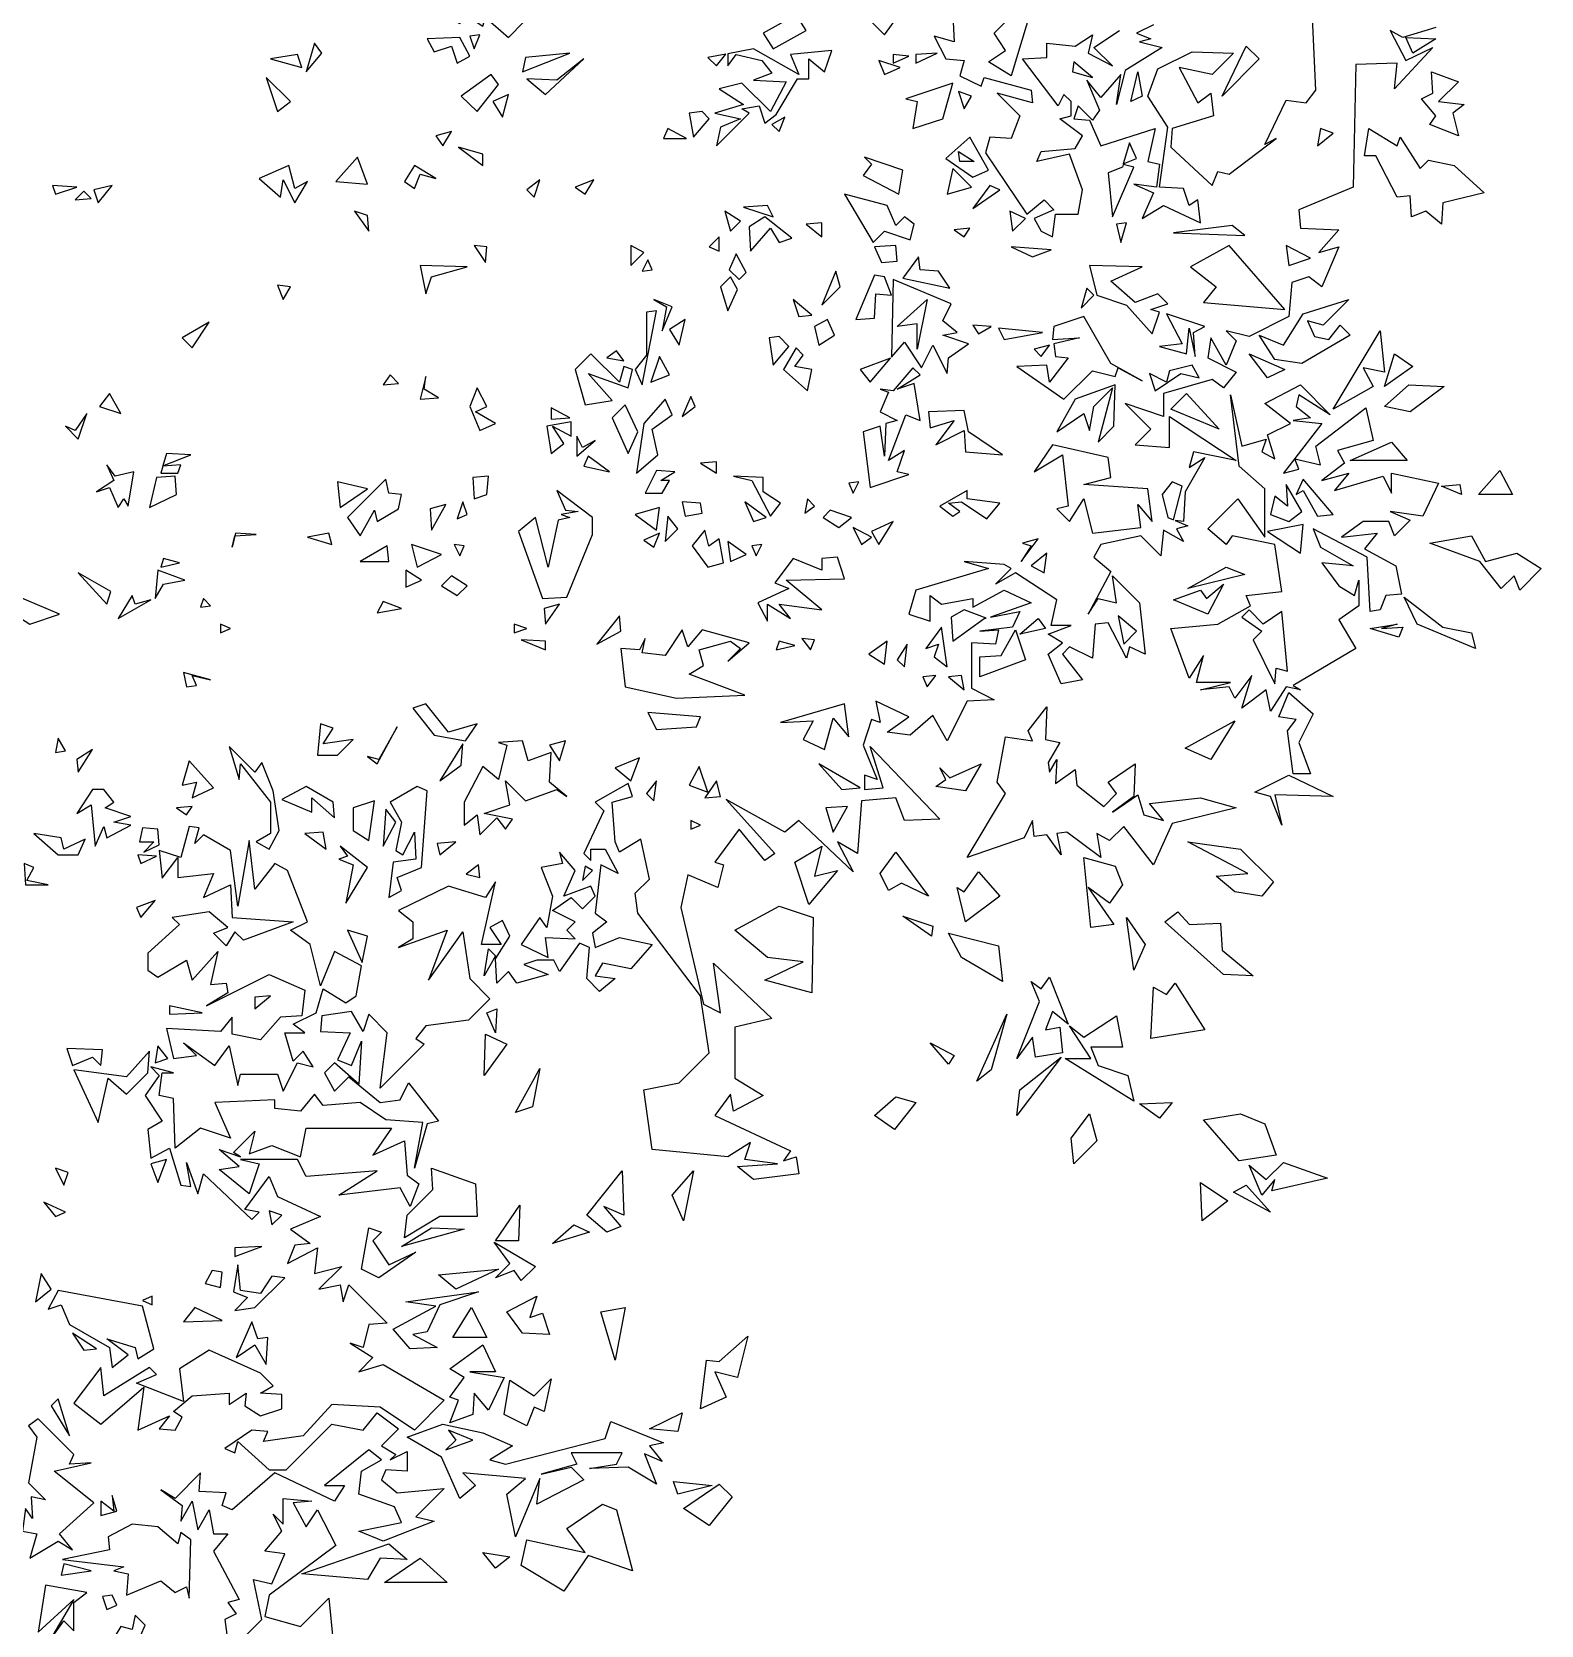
# Model space of a CAD drawing. Header units: millimetres. Extents: x -1920 to 1916, y -1858 to 1858.
# Drawn here: x 856 to 1850, y -766 to 285 of the extents above; entities that cross this region are included whole.
import ezdxf

# ---------------------------------------------------------------- set-up
doc = ezdxf.new("R2010")
doc.units = ezdxf.units.MM
doc.layers.add('ALMOND-DRAW-PROFILE', color=7, linetype='Continuous', lineweight=25)

msp = doc.modelspace()

# ---------------------------------------------------------------- linework, layer by layer
at = {"layer": 'ALMOND-DRAW-PROFILE'}
for points in [[(1501, 255.5), (1485.9, 264.9), (1497.2, 272.4), (1489.7, 283.7), (1504.7, 298.7), (1501, 309.9), (1485, 294), (1467.2, 319.3), (1488.8, 339), (1485, 322.1), (1498.1, 337.2), (1510.3, 326.8), (1502.8, 319.3), (1517.9, 311.8)], [(1169.6, 280.8), (1179.9, 291.2), (1160.2, 312.8), (1145.2, 312.8), (1148, 306.2), (1129.2, 294.9), (1137.7, 290.2), (1147.1, 301.5), (1147.1, 292.1), (1152.7, 288.3), (1154.6, 294)], [(1344.2, 273.3), (1365.8, 285.5), (1359.2, 295.9), (1337.6, 283.7)], [(1036.3, 258.3), (1046.6, 270.5), (1041.9, 277.1)], [(1135.8, 263.9), (1144.3, 268.6), (1137.7, 280.8), (1116.1, 279.9), (1120.8, 271.4), (1132.1, 275.2)], [(1147.1, 273.3), (1150.8, 282.7), (1144.3, 281.8)], [(1306.7, 209.5), (1328.2, 231.1), (1323.5, 233.9), (1334.8, 235.8), (1338.6, 224.5), (1346.1, 230.1), (1360.2, 253.6), (1367.7, 253.6), (1367.7, 266.8), (1378, 258.3), (1382.7, 272.4), (1355.5, 269.6), (1361.1, 256.4), (1331.1, 273.3), (1314.2, 270.2), (1314.2, 262.1), (1319.8, 269.6), (1336.7, 265.8), (1343.3, 257.4), (1331.1, 252.7), (1352.6, 251.7), (1342.3, 232), (1323.5, 250.8), (1308.5, 247), (1324.5, 236.7), (1305.7, 231.1), (1322.6, 227.3), (1309.5, 221.7)], [(1639.9, 242.3), (1655.8, 275.2), (1664.3, 266.8)], [(1765.7, 270.5), (1761, 280.8), (1780.7, 279.9)], [(1012.8, 266.8), (1033.5, 261.1), (1030.7, 269.6)], [(1179, 258.3), (1210, 270.5), (1180.9, 267.7)], [(1194, 243.3), (1219.4, 266.8), (1201.5, 252.7), (1181.8, 253.6)], [(1312.9, 269.9), (1301, 267.7), (1306.7, 262.1)], [(1417.4, 256.4), (1427.7, 261.1), (1413.7, 265.8)], [(1423.1, 263.9), (1433.4, 268.6), (1423.1, 269.6)], [(1438.1, 263.9), (1452.1, 270.5), (1438.1, 269.6)], [(1554.5, 254.6), (1542.3, 264.9), (1541.3, 258.3)], [(1017.5, 232), (1026, 238.6), (1010, 254.6)], [(1149, 232), (1163, 249.9), (1158.3, 256.4), (1138.6, 242.3)], [(1579.8, 238.6), (1584.5, 258.3), (1587.3, 242.3)], [(1795.7, 216.1), (1776.9, 223.6), (1780.7, 229.2), (1771.3, 240.5), (1778.8, 244.2), (1777.9, 258.3), (1795.7, 251.7), (1782.6, 238.6), (1799.5, 236.7), (1792, 231.1)], [(1165.8, 228.3), (1169.6, 243.3), (1159.3, 238.6)], [(1436.2, 220.8), (1455.9, 227.3), (1462.5, 250.8), (1431.5, 240.5), (1439, 238.6)], [(1470, 233.9), (1474.7, 242.3), (1466.2, 245.2)], [(1291.6, 215.1), (1302, 227.3), (1297.3, 232), (1288.8, 231.1)], [(1271.9, 214.2), (1286.9, 214.2), (1274.7, 220.8)], [(1348, 218.9), (1351.7, 228.3), (1343.3, 223.6)], [(1702.8, 209.5), (1713.1, 217.9), (1704.7, 220.8)], [(1784.4, 157.9), (1774.1, 166.3), (1764.7, 162.6), (1763.8, 176.6), (1755.3, 175.7), (1741.3, 202.9), (1733.8, 202.9), (1736.6, 220.8), (1755.3, 209.5), (1757.2, 215.1), (1770.4, 194.5), (1776, 200.1), (1792.9, 196.4), (1812.6, 178.5), (1785.4, 171.9)], [(1126.4, 209.5), (1132.1, 218.9), (1121.7, 216.1)], [(1475.6, 188.8), (1485.9, 193.5), (1473.7, 215.1), (1457.8, 201)], [(1574.8, 197.5), (1583.6, 201), (1578.9, 211.4)], [(1056, 186), (1076.7, 184.1), (1070.1, 202)], [(1152.7, 196.4), (1152.7, 203.9), (1136.8, 208.6)], [(1426.8, 177.6), (1429.6, 193.5), (1404.3, 202), (1409, 197.3), (1403.3, 189.8)], [(1467.2, 199.2), (1466.2, 205.7), (1476.6, 199.2)], [(1028.8, 171.9), (1037.2, 186), (1028.8, 181.3), (1025, 196.4), (1005.3, 187.9), (1019.4, 175.7), (1021.3, 187)], [(1107.7, 181.3), (1111.4, 190.7), (1121.7, 187.9), (1107.7, 196.4), (1101.1, 186)], [(1458.7, 177.6), (1474.7, 182.3), (1462.5, 194.5)], [(1567.6, 162.6), (1581.7, 195.4), (1574.7, 197.2), (1574.2, 195.4), (1564.8, 191.7)], [(871.1, 177.6), (885.2, 182.3), (869.2, 183.2)], [(884.2, 173.8), (894.6, 174.8), (889.9, 179.5)], [(899.3, 171.9), (908.6, 183.2), (896.4, 180.4)], [(1186.5, 175.7), (1190.3, 187), (1181.8, 180.4)], [(1220.3, 177.6), (1225.9, 187), (1213.7, 182.3)], [(1475.6, 168.2), (1493.5, 180.4), (1486.9, 183.2)], [(1344.2, 162.6), (1340.4, 170.1), (1324.5, 169.1)], [(1409.9, 145.7), (1417.4, 153.2), (1434.3, 147.5), (1437.1, 157.9), (1430.6, 162.6), (1424.9, 156.9), (1419.3, 170.1), (1391.1, 177.6)], [(1077.6, 153.2), (1076.7, 163.5), (1068.2, 166.3)], [(1316, 153.2), (1322.6, 159.7), (1312.3, 166.3)], [(1329.2, 140), (1342.3, 155.1), (1348, 145.7), (1356.4, 148.5), (1338.6, 162.6), (1328.2, 156)], [(1376.1, 149.4), (1376.1, 158.8), (1365.8, 157.9)], [(1501.9, 153.2), (1510.3, 161.6), (1500, 166.3)], [(1573.2, 145.7), (1577, 158.8), (1570.4, 157.9)], [(1308.5, 140), (1308.5, 149.4), (1302, 142.8)], [(1470, 149.4), (1473.7, 155.1), (1463.4, 154.1)], [(1608, 152.2), (1654.9, 150.4), (1646.5, 156.9)], [(1154.6, 132.5), (1155.5, 142.8), (1147.1, 143.8)], [(1250.3, 130.6), (1258.8, 139.1), (1250.3, 143.8)], [(1321.7, 121.3), (1326.4, 126), (1319.8, 138.2), (1315.1, 127.8)], [(1415.5, 132.5), (1425.9, 133.5), (1424.9, 143.8), (1410.8, 142.8)], [(1515, 136.3), (1527.2, 141), (1501, 142.8)], [(1627.7, 106.2), (1681.2, 101.5), (1644.6, 143.8), (1619.2, 129.7), (1636.1, 116.6)], [(1684, 130.6), (1698.1, 135.3), (1682.1, 143.8)], [(1115.2, 111.9), (1118.9, 123.1), (1142.4, 129.7), (1111.4, 130.6)], [(1257.8, 126.9), (1264.4, 127.8), (1261.6, 134.4)], [(1376.1, 104.4), (1388.3, 116.6), (1385.5, 126.9)], [(1460.6, 115.6), (1453.1, 126.9), (1440.9, 127.8), (1439.9, 136.3), (1429.6, 122.2)], [(1593.9, 85.6), (1598.6, 99.7), (1593, 101.5), (1604.2, 105.3), (1597.6, 111.9), (1582.6, 106.2), (1566.7, 120.3), (1587.3, 129.7), (1552.6, 130.6), (1557.3, 110.9), (1577, 104.4)], [(1021.3, 108.1), (1026, 116.6), (1017.5, 117.5)], [(1314.2, 100.6), (1320.7, 114.7), (1316, 123.1), (1309.5, 116.6)], [(1398.6, 95), (1410.8, 95.9), (1411.8, 111.9), (1422.1, 110.9), (1417.4, 123.1), (1410.8, 124.1)], [(1422.1, 70.1), (1430.6, 80), (1441.8, 63.1), (1449.3, 78.1), (1458.7, 59.3), (1459.7, 69.6), (1472.8, 79), (1455.9, 84.6), (1465.3, 86.5), (1455.9, 94), (1461.5, 105.3), (1423.1, 121.3)], [(1547, 102.5), (1555.4, 110.9), (1550.7, 115.6)], [(1271, 87.5), (1277.6, 103.4), (1265.4, 108.1), (1273.8, 103.4)], [(1361.1, 96.9), (1369.5, 97.8), (1357.3, 108.1)], [(1439, 75.3), (1439, 92.2), (1425.9, 90.3), (1445.6, 108.1)], [(1692.5, 65.9), (1674.6, 68.7), (1664.3, 84.6), (1680.3, 78.1), (1693.4, 98.7), (1723.4, 108.1), (1706.5, 91.2), (1696.2, 94), (1700.9, 83.7), (1710.3, 81.8), (1717.8, 91.2), (1724.4, 84.6)], [(1257.8, 51.8), (1267.2, 100.6), (1260.7, 99.7), (1260.7, 71.5), (1253.1, 62.1)], [(1282.2, 78.1), (1286, 95), (1275.7, 88.4)], [(1374.2, 78.1), (1384.6, 84.6), (1379.9, 95), (1371.4, 90.3)], [(1535.7, 42.4), (1554.5, 61.2), (1569.5, 57.4), (1571.4, 63.1), (1587.3, 54.6), (1566.7, 65.9), (1548.8, 96.9), (1529.1, 90.3), (1528.2, 81.8), (1546, 82.8), (1529.1, 79), (1530.1, 70.6), (1538.5, 69.6), (1526.3, 53.7), (1524.4, 64.9), (1504.7, 64)], [(1622.1, 70.6), (1621.1, 86.5), (1628.6, 90.3), (1603.3, 98.7), (1613.6, 79), (1598.6, 77.1), (1616.4, 72.4), (1618.3, 89.3)], [(961.2, 76.2), (972.5, 93.1), (954.6, 82.8)], [(1479.4, 85.6), (1487.8, 90.3), (1475.6, 91.2)], [(1496.3, 81.8), (1521.6, 86.5), (1492.5, 89.3)], [(1713.1, 35.8), (1744.1, 87.5), (1746.9, 60.2), (1732.8, 63.1), (1739.4, 50.9)], [(1234.4, 69.6), (1245.6, 67.8), (1240.9, 74.3)], [(1344.2, 64.9), (1354.5, 77.1), (1348, 83.7), (1341.4, 82.8)], [(1366.7, 48), (1369.5, 62.1), (1358.3, 64), (1363.9, 71.5), (1359.2, 76.2), (1350.8, 62.1)], [(1520.7, 70.6), (1526.3, 78.1), (1516, 75.3)], [(1220.3, 38.7), (1238.1, 41.5), (1222.2, 59.3), (1248.5, 49.9), (1251.3, 62.1), (1245.6, 64), (1242.8, 53.7), (1224, 72.4), (1213.7, 62.1)], [(1263.5, 53.7), (1275.7, 58.4), (1269.1, 70.6)], [(1408, 53.7), (1421.5, 69.4), (1401.5, 62.1)], [(1408, -15.8), (1433.4, -7.3), (1425.9, -5.5), (1430.6, 8.6), (1420.2, 2), (1431.5, 32.1), (1440.9, 28.3), (1437.1, 52.7), (1425.9, 49), (1440.9, 58.4), (1436.2, 63.1), (1423.1, 48), (1414.6, 49), (1420.2, 47.1), (1414.6, 34), (1425.9, 28.3), (1418.4, 26.5), (1417.4, 4.9), (1414.6, 24.6), (1403.3, 20.8)], [(1595.8, 48), (1612.7, 59.3), (1624.9, 56.5), (1620.2, 64.9), (1605.2, 61.2), (1603.3, 53.7), (1592, 59.3)], [(1669.9, 56.5), (1657.7, 72.4), (1681.2, 62.1)], [(1746.9, 50.9), (1753.5, 72.4), (1765.7, 64)], [(1087, 51.8), (1097.3, 52.7), (1091.7, 58.4)], [(1111.4, 42.4), (1123.6, 43.3), (1114.2, 49), (1115.2, 57.4)], [(914.3, 33), (906.8, 46.2), (900.2, 37.7)], [(1150.8, 21.8), (1161.2, 26.5), (1148, 34), (1155.5, 37.7), (1149, 49.9), (1144.3, 37.7)], [(1254.1, -6.4), (1268.2, 5.8), (1264.4, 22.7), (1277.6, 32.1), (1272.9, 42.4), (1258.8, 26.5)], [(1284.1, 31.1), (1292.6, 37.7), (1289.8, 44.3)], [(1558.2, 14.2), (1568.5, 24.6), (1569.5, 51.8), (1543.2, 42.4), (1531, 20.8), (1548.8, 33), (1552.6, 21.8), (1555.4, 37.7), (1567.6, 49.9)], [(1671.8, -163.2), (1669, -149.1), (1653, -161.3), (1659.6, -139.7), (1648.3, -154.7), (1644.6, -147.2), (1625.8, -149.1), (1645.5, -144.4), (1623, -144.4), (1627.7, -126.6), (1618.3, -141.6), (1606.1, -108.7), (1637.1, -105.9), (1658.7, -93.7), (1655.8, -87.1), (1679.3, -84.3), (1674.6, -53.3), (1646.5, -47.7), (1642.7, -53.3), (1630.5, -43), (1650.2, -23.3), (1668, -48.6), (1668, -16.7), (1651.2, -1.7), (1645.5, 45.2), (1653, 11.4), (1669, 16.1), (1666.2, 7.7), (1674.6, 3), (1669.9, 18.9), (1684.9, 26.5), (1668, 39.6), (1691.5, 51.8), (1711.2, 32.1), (1690.6, 45.2), (1688.7, 37.7), (1698.1, 30.2), (1686.8, 28.3), (1705.6, 26.5), (1680.3, -6.4), (1690.6, -3.6), (1687.8, 3), (1704.7, -0.8), (1701.8, 11.4), (1734.7, 36.8), (1739.4, 15.2), (1715.9, 8.6), (1720.6, 0.2), (1705.6, -11.1), (1723.4, -6.4), (1714, -17.7), (1746, -8.3), (1751.6, -19.5), (1751.6, -6.4), (1782.6, -13), (1772.2, -34.6), (1750.7, -31.7), (1763.8, -37.4), (1753.5, -47.7), (1749.7, -38.3), (1732.8, -38.3), (1718.7, -48.6), (1742.2, -45.8), (1733.8, -56.2), (1754.4, -67.4), (1758.2, -86.2), (1747.8, -87.1), (1744.1, -96.5), (1737.5, -97.5), (1735.6, -61.8), (1700, -43), (1704.7, -55.2), (1726.2, -67.4), (1705.6, -65.5), (1716.9, -80.6), (1727.2, -87.1), (1730, -76.8), (1730, -93.7), (1716.9, -103.1), (1728.1, -121.9), (1686.8, -146.3), (1691.5, -149.1), (1682.1, -147.2)], [(1638, 22.7), (1606.1, 35.8), (1616.4, 46.2)], [(1763.8, 34), (1746.9, 37.7), (1762.9, 51.8), (1786.3, 50.9)], [(886.1, 16.1), (891.8, 33), (884.2, 21.8), (877.7, 24.6)], [(1197.8, 29.3), (1210, 30.2), (1197.8, 36.8)], [(1248.5, 6.7), (1255, 20.8), (1246.6, 38.7), (1238.1, 30.2)], [(1470.9, 7.7), (1495.3, 5.8), (1472.8, 20.8), (1470, 34.9), (1446.5, 34), (1447.5, 23.6), (1463.4, 28.3), (1451.2, 12.4), (1470, 21.8)], [(1197.8, 6.7), (1206.2, 13.3), (1198.7, 24.6), (1210.9, 18), (1210.9, 27.4), (1194.9, 24.6)], [(1214.7, 4.9), (1226.9, 15.2), (1218.4, 10.5), (1214.7, 18)], [(1554.5, -45.8), (1586.4, -42.1), (1584.5, -27.1), (1593.9, -38.3), (1591.1, -16.7), (1548.8, -13.9), (1566.7, -9.2), (1564.8, 3.9), (1528.2, 12.4), (1516, -5.5), (1534.8, 5.8), (1538.5, -28), (1531, -29.9), (1539.4, -38.3), (1548.8, -23.3)], [(1724.4, 2), (1751.6, 14.2), (1761.9, 2)], [(942, -1.5), (960.3, 5.8), (944.3, 6.7)], [(1219.4, -1.7), (1236.3, -5.5), (1222.2, 4.9)], [(1306.7, -6.4), (1306.7, 1.1), (1296.3, 0.2)], [(912.4, -28.9), (916.2, -23.3), (919, -28), (922.7, -5.5), (910.5, -8.3), (904.9, -0.8), (909.6, -11.1), (898.3, -18.6), (906.8, -15.8)], [(933.1, -28.9), (950.9, -20.5), (950, -8.3), (937.7, -9.2)], [(940.6, -6.4), (951.8, -6.4), (953.7, -0.8), (941.9, -1.7)], [(1072, -47.7), (1081.4, -30.8), (1083.2, -38.3), (1097.3, -29.9), (1099.2, -20.5), (1090.8, -19.5), (1088.9, -10.2), (1063.5, -35.5)], [(1147.1, -23.3), (1155.5, -20.5), (1156.5, -8.3), (1146.1, -9.2)], [(1259.7, -19.5), (1271, -19.5), (1275.7, -11.1), (1270, -11.1), (1279.4, -5.5), (1267.2, -4.5)], [(1342.3, -34.6), (1348.9, -26.1), (1337.6, -18.6), (1337.6, -9.2), (1317.9, -8.3), (1330.1, -11.1)], [(1702.8, -34.6), (1713.1, -33.6), (1693.4, -10.2), (1688.7, -20.5), (1693.4, -17.7)], [(1808.9, -20.5), (1822.9, -4.5), (1831.4, -20.5)], [(1058.8, -28.9), (1076.7, -16.7), (1057, -12)], [(1192.1, -89), (1208.1, -88.1), (1225, -46.8), (1225, -35.5), (1201.5, -17.7), (1207.2, -30.8), (1215.6, -31.7), (1204.3, -33.6), (1210, -35.5), (1202.5, -37.4), (1195.9, -68.4), (1187.4, -35.5), (1176.2, -44.9)], [(1396.8, -19.5), (1400.5, -12), (1394, -13)], [(1485, -36.4), (1493.5, -26.1), (1471.9, -23.3), (1471.9, -17.7), (1454, -28), (1462.5, -34.6), (1467.2, -31.7), (1459.7, -26.1), (1468.1, -25.2)], [(1608, -37.1), (1613.6, -14.9), (1607, -12), (1600.5, -20.5), (1604.2, -35.5)], [(1684, -38.3), (1692.5, -31.7), (1682.1, -13.9), (1683.1, -28), (1674.6, -21.4), (1671.8, -33.6)], [(1797.6, -20.5), (1784.4, -14.9), (1796.6, -13.9)], [(1118.9, -44), (1128.3, -27.1), (1118, -29.9)], [(1135.8, -36.4), (1142.4, -33.6), (1139.6, -25.2)], [(1267.2, -44), (1269.1, -28.9), (1253.1, -33.6)], [(1286, -34.6), (1297.3, -32.7), (1296.3, -26.1), (1284.1, -25.2)], [(1331.1, -38.3), (1339.5, -35.5), (1325.4, -25.2)], [(1364.9, -32.7), (1371.4, -28), (1366.7, -23.3)], [(1387.4, -42.1), (1395.8, -35.5), (1381.7, -30.8), (1377.1, -35.5)], [(1272.9, -51.5), (1281.3, -43), (1274.7, -34.6)], [(1413.7, -53.3), (1423.1, -38.3), (1409, -44.9)], [(1691.5, -59), (1693.4, -40.2), (1669.9, -44.9)], [(987.5, -55.2), (989.4, -47.7), (1003.5, -46.8), (989.8, -45.9)], [(1053.2, -53.3), (1051.3, -45.8), (1037.2, -48.6)], [(1265.4, -55.2), (1269.1, -45.8), (1258.8, -50.5)], [(1301, -68.4), (1311.3, -65.5), (1308.5, -49.6), (1301.6, -54.4), (1299.1, -44), (1290.7, -54.3)], [(1316, -64.6), (1326.4, -59.9), (1314.2, -51.5)], [(1402.4, -53.3), (1409, -48.6), (1396.8, -42.1)], [(1507.5, -64.6), (1518.8, -49.6), (1508.5, -52.4), (1514.1, -54.3)], [(1823.9, -82.4), (1809.8, -64.6), (1776.9, -52.4), (1804.2, -47.7), (1813.5, -64.6), (1834.2, -59), (1850.2, -69.3), (1836.1, -83.4), (1832.3, -74)], [(940.6, -68.4), (952.8, -65.5), (942.4, -62.7)], [(1072, -64.6), (1090.8, -64.6), (1089.8, -54.3)], [(1109.5, -68.4), (1125.5, -59.9), (1105.8, -53.3)], [(1137.7, -60.8), (1140.5, -54.3), (1133.9, -53.3)], [(1332.9, -60.8), (1336.7, -53.3), (1330.1, -54.3)], [(1340.4, -104), (1340.4, -92.8), (1355.5, -102.1), (1348, -92.8), (1376.1, -96.5), (1352.6, -76.8), (1391.1, -75.9), (1386.4, -61.8), (1376.1, -62.7), (1376.1, -70.2), (1357.3, -62.7), (1345.1, -78.7), (1354.5, -82.4), (1333.9, -91.8)], [(1522.6, -72.1), (1524.4, -59), (1514.1, -67.4)], [(904.9, -92.8), (907.7, -84.3), (886.1, -72.1)], [(936.8, -89), (942.4, -79.6), (956.5, -76.8), (938.7, -70.2)], [(1102, -81.5), (1112.3, -76.8), (1102, -70.2)], [(1617.4, -82.4), (1642.7, -68.4), (1654.9, -73.1)], [(1135.8, -87.1), (1142.4, -80.6), (1132.1, -74), (1125.5, -80.6)], [(1630.5, -99.3), (1608, -89.9), (1625.8, -83.4), (1629.6, -89), (1640.8, -79.6)], [(854.2, -105.9), (873.9, -99.3), (844.8, -87.1), (838.2, -95.6)], [(912.4, -102.1), (934, -89.9), (923.7, -92.8), (921.8, -87.1)], [(966.8, -94.6), (973.4, -93.7), (968.7, -89)], [(1083.2, -98.4), (1099.2, -95.6), (1087, -90.9)], [(1194, -105.9), (1203.4, -92.8), (1193.1, -95.6)], [(1807, -121.9), (1768.5, -105.9), (1760, -88.1), (1785.4, -107.8), (1804.2, -111.5)], [(1227.8, -119), (1243.8, -110.6), (1242.8, -100.3)], [(1484.4, -101.9), (1470, -96.5), (1461.5, -101.2), (1462.5, -117.2), (1483.1, -102.1)], [(1506.6, -112.5), (1518.8, -102.1), (1523.5, -108.7)], [(1575.1, -119), (1583.6, -110.6), (1571.4, -100.3)], [(1674.6, -145.3), (1675.6, -135), (1683.1, -136.9), (1679.3, -97.5), (1667.1, -105.9), (1657.7, -96.5), (1653, -101.2), (1666.2, -110.6), (1660.5, -116.2)], [(980, -111.5), (986.6, -108.7), (980, -105.9)], [(1173.4, -111.5), (1181.8, -108.7), (1173.4, -105.9)], [(1280.4, -154.7), (1325.4, -152.8), (1288.8, -138.8), (1298.2, -133.1), (1295.4, -122.8), (1316, -117.2), (1322.6, -121.9), (1314.2, -130.3), (1328.2, -118.1), (1297.3, -109.7), (1287.9, -120.9), (1284.1, -109.7), (1272.9, -126.6), (1257.8, -124.7), (1259.7, -115.3), (1256, -122.8), (1243.8, -121.9), (1246.6, -147.2)], [(1368.6, -122.8), (1371.4, -116.2), (1363, -115.3)], [(1458.7, -134.1), (1455, -107.8), (1444.6, -121.9), (1453.1, -119), (1450.3, -127.5)], [(1480.3, -140.6), (1480.3, -127.5), (1494.4, -126.6), (1503.8, -109.7), (1510.3, -129.4)], [(1756.3, -114.4), (1737.5, -108.7), (1755.3, -105.9), (1745, -108.7), (1759.1, -107.8)], [(1194, -122.8), (1194, -117.2), (1178.1, -116.2)], [(1346.1, -122.8), (1358.3, -120), (1348, -117.2)], [(1417.4, -132.2), (1419.3, -117.2), (1407.1, -125.6)], [(1430.6, -134.1), (1432.4, -119), (1425.9, -129.4)], [(957.5, -147.2), (964, -146.3), (961.2, -139.7), (973.4, -142.5), (955.6, -137.8)], [(1445.6, -147.2), (1451.2, -139.7), (1442.8, -140.6)], [(1470, -149.1), (1468.1, -139.7), (1459.7, -140.6)], [(1686.8, -204.5), (1683.1, -176.3), (1688.7, -168.8), (1677.4, -166.9), (1684, -151), (1700, -165), (1690.6, -183.8), (1698.1, -204.5)], [(1141.4, -182.9), (1149, -171.6), (1130.2, -177.2), (1115.2, -158.5), (1106.7, -161.3), (1120.8, -179.1)], [(1267.2, -175.4), (1293.5, -173.5), (1296.3, -166.9), (1261.6, -164.1)], [(1378, -188.5), (1383.6, -167.9), (1394, -180.1), (1391.1, -158.5), (1348.9, -170.7), (1370.5, -169.7), (1363.9, -181.9)], [(1594.8, -264.5), (1575.1, -239.2), (1565.7, -248.6), (1557.3, -243.9), (1560.1, -259.8), (1537.6, -243), (1531, -243.9), (1533.8, -258), (1524.4, -244.8), (1516, -245.8), (1515, -235.4), (1509.4, -246.7), (1471.9, -259.8), (1497.2, -217.6), (1491.6, -210.1), (1497.2, -180.1), (1515, -182.9), (1512.2, -176.3), (1524.4, -160.3), (1523.5, -181.9), (1532.9, -183.8), (1525.4, -197), (1526.3, -203.5), (1531, -195.1), (1530.1, -211), (1543.2, -201.7), (1544.1, -212), (1562, -226.1), (1570.4, -217.6), (1564.8, -210.1), (1582.6, -197.9), (1581.7, -219.5), (1567.6, -229.8), (1584.5, -218.5), (1588.3, -231.7), (1601.4, -235.4), (1592, -224.2), (1625.8, -220.4), (1649.3, -227), (1607, -237.3)], [(1043.8, -192.3), (1057, -192.3), (1067.3, -181.9), (1047.6, -184.8), (1054.1, -174.4), (1045.7, -171.6)], [(1083.2, -197.9), (1096.4, -173.5), (1084.2, -195.1), (1076.7, -193.2)], [(1632.4, -195.1), (1615.5, -187.6), (1648.3, -169.7)], [(871.1, -190.4), (877.7, -189.4), (873, -181)], [(886.1, -203.5), (895.5, -188.5), (885.2, -195.1)], [(1011.9, -254.2), (1018.5, -242), (1014.7, -215.7), (1007.2, -197), (1002.5, -203.5), (985.6, -186.6), (992.2, -208.2), (993.1, -197.9), (1012.8, -223.2), (1012.8, -243.9), (1003.5, -249.5)], [(1124.5, -209.2), (1138.6, -198.8), (1139.6, -184.8)], [(1150.8, -244.8), (1162.1, -233.6), (1167.7, -241.1), (1172.4, -234.5), (1153.6, -230.7), (1170.5, -225.1), (1167.7, -209.2), (1180.9, -222.3), (1201.5, -214.8), (1208.1, -219.5), (1196.8, -210.1), (1197.8, -190.4), (1182.7, -196), (1179, -182.9), (1163, -183.8), (1168.7, -185.7), (1163, -208.2), (1152.7, -199.8), (1140.5, -223.2), (1140.5, -238.3), (1149, -231.7)], [(1203.4, -196), (1207.2, -182.9), (1196.8, -185.7)], [(961.2, -220.4), (975.3, -213.9), (959.3, -196), (954.6, -212), (964, -210.1)], [(1250.3, -209.2), (1256, -194.1), (1240, -200.7)], [(1389.3, -214.8), (1401.5, -213.9), (1374.2, -197.9)], [(1470.9, -215.7), (1451.2, -212.9), (1457.8, -208.2), (1454, -200.7), (1460.6, -207.3), (1481.2, -197.9)], [(1265.4, -222.3), (1267.2, -209.2), (1260.7, -217.6)], [(1301, -216.7), (1295.4, -199.8), (1288.8, -212)], [(1299.1, -220.4), (1309.5, -219.5), (1306.7, -209.2)], [(1679.3, -238.3), (1671.8, -219.5), (1661.5, -216.7), (1684, -205.4), (1713.1, -219.5), (1674.6, -218.5)], [(897.4, -252.3), (903, -239.2), (904.9, -246.7), (920.9, -238.3), (909.6, -236.4), (920.9, -232.6), (904, -227), (909.6, -223.2), (903, -214.8), (895.5, -214.8), (885.2, -230.7), (894.6, -225.1)], [(1055.1, -233.6), (1054.1, -223.2), (1036.3, -212.9), (1020.4, -221.4), (1040.1, -229.8), (1040.1, -220.4)], [(1090.8, -286.1), (1099.2, -281.4), (1096.4, -273), (1112.3, -266.4), (1116.1, -215.7), (1109.5, -212.9), (1091.7, -223.2), (1099.2, -236.4), (1095.4, -255.2), (1100.1, -258), (1107.7, -243), (1108.6, -260.8), (1093.6, -262.7)], [(957.5, -231.7), (961.2, -226.1), (950.9, -227)], [(1077.6, -248.6), (1081.4, -222.3), (1067.3, -227), (1067.3, -242)], [(1087, -252.3), (1095.4, -236.4), (1088.9, -227.9)], [(1383.6, -243), (1393, -226.1), (1378.9, -227)], [(929.3, -256.1), (939.6, -251.4), (938.7, -241.1), (928.4, -240.1), (926.5, -249.5), (935.9, -249.5)], [(941.4, -273.3), (951.8, -259.8), (951.8, -273), (975.3, -270.2), (968.7, -286.1), (986.6, -277.7), (987.5, -299.3), (1027.9, -302.1), (995, -314.3), (989.4, -308.7), (983.7, -318), (975.3, -309.6), (984.7, -305.8), (972.5, -295.5), (948.1, -299.3), (952.8, -304), (932.1, -322.7), (932.1, -334), (938.7, -338.7), (957.5, -327.4), (961.2, -340.6), (978.1, -321.8), (973.4, -343.4), (983.7, -342.5), (984.7, -349), (970.6, -357.5), (1011.9, -336.8), (1035.4, -347.1), (1033.5, -364), (1019.4, -365), (1006.3, -380), (987.5, -376.2), (987.5, -365), (980, -374.4), (944.3, -372.5), (949, -392.2), (964, -390.3), (955.6, -381.9), (976.2, -396.9), (985.6, -383.8), (991.3, -410), (993.1, -402.5), (1017.5, -402.5), (1021.3, -413.8), (1030.7, -395), (1041, -397.8), (1034.4, -387.5), (1027.9, -394.1), (1022.2, -375.3), (1035.4, -375.3), (1027.9, -369.7), (1042.9, -362.2), (1047.6, -346.2), (1062.6, -355.6), (1069.2, -350.9), (1072.9, -331.1), (1055.1, -321.8), (1045.7, -344.3), (1039.1, -317.1), (1026, -307.7), (1037.2, -302.1), (1024.1, -268.3), (1015.7, -263.6), (1002.5, -280.5), (998.8, -248.6), (991.3, -291.8), (986.6, -255.2), (968.7, -244.8), (963.1, -250.5), (965.9, -240.1), (959.3, -239.2), (953.7, -259.8), (939.6, -255.2)], [(1289.8, -241.1), (1296.3, -238.3), (1289.8, -235.4)], [(873, -258), (886.1, -258), (890.8, -247.6), (876.7, -254.2), (874.9, -246.7), (857, -243.9)], [(1049.5, -254.2), (1047.6, -243), (1035.4, -243.9)], [(1124.5, -258), (1134.9, -249.5), (1122.7, -250.5)], [(1666.2, -285.2), (1648.3, -282.4), (1636.1, -272.1), (1656.8, -270.2), (1617.4, -249.5), (1652.1, -254.2), (1673.7, -275.8)], [(927.4, -263.6), (937.7, -258.9), (925.5, -258)], [(1062.6, -289.9), (1076.7, -266.4), (1058.8, -252.3), (1063.5, -258.9), (1057.9, -260.8), (1067.3, -264.5)], [(1195.9, -325.6), (1194, -312.4), (1213.7, -313.4), (1208.1, -307.7), (1213.7, -302.1), (1198.7, -294.6), (1210.9, -286.1), (1218.4, -293.6), (1226.9, -285.2), (1224, -278.6), (1206.2, -285.2), (1213.7, -268.3), (1203.4, -256.1), (1205.3, -263.6), (1191.2, -266.4), (1198.7, -285.2), (1194.9, -305.8), (1190.3, -299.3), (1178.1, -317.1)], [(1367.7, -290.8), (1358.3, -262.7), (1376.1, -252.3), (1371.4, -272.1), (1386.4, -268.3)], [(1446.5, -285.2), (1428.7, -276.7), (1420.2, -281.4), (1414.6, -270.2), (1424.9, -256.1)], [(1553.5, -305.8), (1548.8, -259.8), (1569.5, -265.5), (1574.2, -277.7), (1565.7, -289.9), (1551.7, -279.6), (1568.5, -304)], [(851.4, -277.7), (866.4, -277.7), (852.3, -274.9), (857, -266.4), (850.5, -263.6)], [(1141.8, -270.8), (1150.8, -273), (1149.9, -264.5)], [(1218.4, -274.9), (1225, -268.3), (1220.3, -265.5)], [(1470.9, -302.1), (1465.3, -279.6), (1470, -282.4), (1479.4, -269.2), (1493.5, -285.2)], [(927.4, -299.3), (936.8, -288), (924.6, -292.7)], [(1369.5, -349), (1338.6, -340.6), (1363.9, -328.4), (1340.4, -325.6), (1318.9, -307.7), (1348, -291.8), (1370.5, -299.3)], [(1448.4, -311.5), (1429.6, -298.3), (1449.3, -304.9)], [(1581.7, -334), (1577, -299.3), (1589.2, -317.1)], [(1618.4, -303.9), (1638.9, -303), (1639.9, -320.9), (1660.5, -337.8), (1640.8, -336.8), (1602.3, -302.1), (1610.8, -295.5)], [(1073.3, -329), (1076.7, -311.5), (1063.5, -307.7)], [(1495.3, -341.5), (1468.1, -325.6), (1459.7, -309.6), (1492.5, -318)], [(1153.6, -337.8), (1156.5, -319.9), (1161.2, -324.6)], [(1504.7, -392.2), (1519.7, -354.7), (1514.1, -341.5), (1520.7, -346.2), (1526.3, -338.7), (1538.5, -369.7), (1528.2, -361.2), (1523.5, -373.4), (1532.9, -371.6), (1534.8, -388.4), (1516.9, -391.3), (1515, -378.1)], [(1593, -379.1), (1594.8, -345.3), (1603.3, -350), (1608.9, -342.5), (1628.6, -373.4)], [(1002.5, -359.4), (1012.8, -350.9), (1002.5, -351.8)], [(946.2, -363.1), (967.8, -362.2), (946.2, -357.5)], [(1161.2, -375.3), (1155.5, -362.2), (1162.1, -359.4)], [(1478.4, -407.2), (1498.1, -363.1), (1487.8, -399.7)], [(1581.7, -420.4), (1536.6, -392.2), (1553.5, -392.2), (1539.4, -370.6), (1548.8, -378.1), (1570.4, -364), (1574.2, -384.7), (1553.5, -384.7), (1558.2, -396.9), (1577.9, -403.5)], [(1153.6, -403.5), (1154.6, -376.2), (1168.7, -382.8)], [(882.4, -396.9), (895.5, -391.3), (901.1, -396.9), (902.1, -386.6), (878.6, -385.6)], [(899.3, -434.4), (905.8, -405.3), (918, -415.7), (932.1, -401.6), (933.1, -387.5), (918, -404.4), (883.3, -399.7)], [(936.8, -395), (945.3, -392.2), (938.7, -383.8)], [(1459.7, -396), (1447.5, -381.9), (1463.4, -390.3)], [(1174.3, -427.9), (1190.3, -398.8), (1185.6, -424.1)], [(1504.7, -429.8), (1506.6, -412.9), (1533.8, -391.3)], [(1424, -439.1), (1410.8, -429.8), (1424.9, -417.5), (1438.1, -421.3)], [(1542.3, -461.7), (1540.4, -444.8), (1552.6, -428.8), (1557.3, -446.6)], [(1598.6, -431.6), (1585.4, -422.2), (1607, -421.3)], [(1651.2, -459.8), (1627.7, -432.6), (1652.1, -428.8), (1668, -435.4), (1675.6, -456)], [(1104.8, -489.8), (1098.3, -477.6), (1057.9, -482.3), (1083.2, -466.4), (1036.3, -470.1), (1030.7, -458.9), (993.1, -458.9), (1005.3, -461.7), (998.8, -481.4), (979.1, -465.4), (992.2, -463.5), (979.1, -452.3), (993.1, -457), (988.4, -454.2), (1002.5, -440.1), (998.8, -455.1), (1013.8, -449.5), (1032.6, -457), (1036.3, -438.2), (1092.6, -438.2), (1080.4, -456), (1101.1, -446.6), (1103, -469.2), (1110.5, -474.8)], [(938.7, -473.9), (944.3, -458.9), (934, -461.7)], [(1666.2, -482.3), (1657.7, -462.6), (1669, -472), (1680.3, -460.7), (1709.4, -471.1), (1672.7, -479.5), (1674.6, -472)], [(876.7, -475.7), (879.6, -467.3), (871.1, -464.5)], [(1101.1, -510.5), (1103, -495.5), (1119.9, -478.6), (1118.9, -464.5), (1148, -474.8), (1149, -496.4), (1124.5, -496.4)], [(1234.4, -506.7), (1221.2, -495.5), (1244.7, -466.4), (1245.6, -495.5), (1232.5, -489.8), (1243.8, -503)], [(1285.1, -499.2), (1277.6, -482.3), (1291.6, -466.4)], [(1626.7, -499.2), (1625.8, -473.9), (1643.6, -486.1)], [(1671.8, -493.6), (1647.4, -480.4), (1655.8, -475.7)], [(871.1, -496.4), (877.7, -493.6), (863.6, -487)], [(1013.8, -502), (1020.4, -495.5), (1011.9, -492.6)], [(1161.2, -512.4), (1177.1, -488.9), (1176.2, -512.4)], [(1084.2, -536.8), (1072.9, -531.1), (1077.6, -503.9), (1086.1, -506.7), (1080.4, -512.4), (1090.8, -528.3), (1108.6, -519.9)], [(1099.2, -516.1), (1118.9, -503.9), (1140.5, -504.8)], [(1198.7, -514.2), (1212.8, -502), (1223.1, -506.7)], [(1178.1, -538.6), (1173.4, -532.1), (1161.2, -536.8), (1170.5, -527.4), (1160.2, -513.3), (1187.4, -529.3)], [(989.4, -522.7), (1007.2, -516.1), (989.4, -517)], [(858, -552.7), (868.3, -544.3), (861.7, -533.9)], [(980, -543.3), (980.9, -533), (974.4, -532.1), (969.7, -540.5)], [(989.4, -558.4), (1002.5, -556.5), (1022.2, -536.8), (1013.8, -535.8), (1006.3, -547.1), (993.1, -545.2), (991.3, -528.3), (988.4, -546.1), (997.8, -549.9)], [(1134.9, -544.3), (1123.6, -534.9), (1163, -531.1)], [(908.6, -595.9), (919, -587.5), (904.9, -577.1), (923.7, -582.8), (925.5, -590.3), (935.9, -583.7), (928.4, -555.5), (873, -545.2), (866.4, -557.4), (874.9, -554.6), (880.5, -567.7), (906.8, -582.8)], [(1104.8, -583.7), (1093.6, -570.6), (1121.7, -555.5), (1102, -552.7), (1149.9, -546.1), (1124.5, -554.6), (1116.1, -572.4), (1106.7, -574.3), (1122.7, -582.8)], [(934.9, -554.6), (934.9, -549), (928.4, -551.8)], [(955.6, -565.9), (980.9, -564.9), (963.1, -556.5)], [(1133, -576.2), (1145.2, -556.5), (1155.5, -576.2)], [(1196.8, -574.3), (1179, -573.4), (1168.7, -559.3), (1188.4, -549), (1183.7, -563), (1192.1, -560.2)], [(1240, -591.2), (1230.6, -559.3), (1246.6, -556.5)], [(1010, -594), (1011, -576.2), (1004.4, -577.1), (1000.6, -565.9), (990.3, -589.3), (1002.5, -580.9)], [(889.9, -584.6), (898.3, -583.7), (882.4, -573.4)], [(1296.3, -623.1), (1300.1, -591.2), (1308.5, -592.1), (1327.3, -575.2), (1320.7, -602.5), (1305.7, -598.7), (1313.2, -615.6)], [(925.5, -637.2), (946.2, -627.8), (939.6, -636.3), (950, -637.2), (954.6, -628.8), (949, -625), (961.2, -614.7), (985.6, -612.8), (985.6, -620.3), (996.9, -612.8), (995.9, -621.2), (1006.3, -627.8), (1020.4, -623.1), (1020.4, -613.7), (1006.3, -612.8), (1014.7, -608.1), (1006.3, -599.7), (972.5, -584.6), (952.8, -596.8), (955.6, -618.4), (924.6, -606.2), (937.7, -600.6), (933.1, -595.9), (903, -614.7), (901.1, -595.9), (883.3, -619.4), (901.1, -633.4), (929.3, -609)], [(1131.1, -632.5), (1136.8, -617.5), (1131.1, -615.6), (1140.5, -602.5), (1131.1, -596.8), (1152.7, -580.9), (1161.2, -598.7), (1144.3, -598.7), (1166.8, -602.5), (1156.5, -624.1), (1147.1, -612.8), (1146.1, -626.9)], [(1181.8, -634.4), (1166.8, -626.9), (1170.5, -604.3), (1186.5, -614.7), (1197.8, -603.4), (1193.1, -625), (1186.5, -622.2)], [(880.5, -641), (873, -616.6), (868.3, -621.2)], [(854.2, -721.7), (873, -710.4), (882.4, -716.1), (873.9, -705.7), (896.4, -685.1), (870.2, -664.4), (894.6, -658.8), (880.5, -659.7), (883.3, -653.2), (859.8, -629.7), (853.3, -634.4), (858.9, -641.9), (853.3, -671.9), (864.5, -683.2), (855.1, -681.3), (856.1, -695.4), (851.4, -688.8), (849.5, -703.8), (858.9, -705.7)], [(1281.3, -638.1), (1262.5, -636.3), (1284.1, -625.9)], [(1174.3, -707.6), (1168.7, -679.4), (1180.9, -669.1), (1139.6, -665.4), (1148, -673.8), (1137.7, -682.3), (1125.5, -655), (1103, -641.9), (1126.4, -633.4), (1152.7, -639.1), (1172.4, -647.5), (1157.4, -656.9), (1167.7, -659.7), (1233.4, -642.8), (1237.2, -631.6), (1271.9, -645.6), (1262.5, -647.5), (1271, -657.9), (1259.4, -652.9), (1267.2, -672.9), (1248.5, -661.6), (1223.1, -662.5), (1240.9, -659.7), (1244.7, -652.2), (1210.9, -652.2), (1214.7, -659.7), (1191.2, -666.3), (1210.9, -661.6), (1219.4, -670.1), (1188.4, -686), (1190.3, -669.1)], [(1128.3, -650.3), (1146.1, -643.8), (1130.2, -637.2), (1134.9, -643.8)], [(1281.3, -679.4), (1278.5, -671), (1303.8, -673.8)], [(901.1, -693.5), (911.5, -690.7), (908.6, -680.4), (909.6, -690.7), (901.1, -684.1)], [(1302, -700.1), (1285.1, -688.8), (1308.5, -672.9), (1317, -681.3)], [(1206.2, -743.3), (1178.1, -726.4), (1181.8, -709.5), (1220.3, -717.9), (1208.1, -702), (1231.6, -686), (1240.9, -689.8), (1251.3, -730.1), (1222.2, -719.8)], [(959.3, -748), (960.3, -709.5), (953.7, -704.8), (951.8, -712.3), (938.7, -701), (921.8, -699.2), (905.8, -707.6), (906.8, -716.1), (875.8, -722.6), (916.2, -727.3), (909.6, -730.1), (919, -732), (918, -746.1), (940.6, -736.7), (950, -744.2), (957.5, -740.5)], [(1076.7, -735.8), (1033.5, -732), (1090.8, -712.3), (1103, -722.6), (1085.1, -721.7)], [(1129.2, -737.6), (1087.9, -737.6), (1111.4, -721.7)], [(1161.2, -728.3), (1152.7, -717.9), (1170.5, -720.7)], [(874.9, -732.9), (894.6, -730.1), (876.7, -725.4)], [(867.3, -776.1), (876.7, -763), (883.3, -769.6), (883.3, -750.8), (891.8, -744.2), (864.5, -739.5), (859.8, -770.5), (883.3, -748.9)], [(904.9, -755.5), (911.5, -752.7), (908.6, -746.1), (902.1, -747)], [(882.4, -824.9), (919, -812.7), (904.9, -809.9), (891.8, -789.3), (918, -809.9), (929.3, -802.4), (932.1, -810.9), (935.9, -799.6), (928.4, -795.8), (934, -790.2), (924.6, -778.9), (930.2, -765.8), (923.7, -759.2), (921.8, -768.6), (914.3, -766.7), (904.9, -781.8), (889.9, -781.8), (873.9, -799.6), (887.1, -803.3)]]:
    msp.add_lwpolyline(points, close=True, dxfattribs=at)
for points in [[(1409, 291.2), (1417.4, 282.7), (1441.8, 316.5)], [(1461.5, 317.4), (1463.4, 278), (1450.3, 281.8), (1457.8, 266.8), (1470, 265.8), (1467.2, 255.5), (1481.2, 248.9), (1483.1, 254.6), (1514.1, 246.1), (1515, 237.7), (1491.6, 244.2), (1506.6, 229.2), (1501, 214.2), (1486.9, 215.1), (1484.1, 204.8), (1511.3, 164.4), (1522.6, 173.8), (1529.1, 167.3), (1516, 161.6), (1520.7, 153.2), (1528.2, 149.4), (1530.1, 164.4), (1545.1, 164.4), (1547.9, 180.4), (1539.4, 203.9), (1517.9, 199.2), (1520.7, 205.7), (1543.2, 207.6), (1547.9, 216.1), (1532.9, 227.3), (1540.4, 229.2), (1540.4, 238.6), (1535.7, 243.3), (1531.9, 235.8), (1508.5, 266.8), (1524.4, 267.7), (1524.4, 277.1), (1543.2, 275.2), (1554.5, 282.7), (1551.7, 270.5), (1567.6, 262.1), (1555.4, 274.3), (1572.3, 285.5)], [(1594.8, 289.3), (1583.6, 283.7), (1593, 279.9), (1585.4, 278), (1600.5, 274.3), (1576.1, 259.2), (1570.4, 236.7), (1573.2, 256.4), (1560.1, 241.4), (1550.7, 252.7), (1559.2, 233), (1554.5, 226.4), (1545.1, 235.8), (1542.3, 227.3), (1552.6, 226.4), (1560.1, 209.5), (1595.8, 220.8), (1591.1, 199.2), (1598.6, 197.3), (1596.7, 182.3), (1581.7, 184.1), (1594.8, 178.5), (1587.3, 161.6), (1601.4, 170.1), (1625.8, 158.8), (1623.9, 173.8), (1618.3, 170.1), (1614.5, 181.3), (1598.6, 182.3), (1604.2, 221.7), (1591.1, 242.3), (1597.6, 260.2), (1620.2, 271.4), (1647.4, 270.5), (1633.3, 256.4), (1611.7, 261.1), (1623.9, 237.7), (1632.4, 244.2), (1634.3, 229.2), (1607, 220.8), (1606.1, 208.6), (1633.3, 183.2), (1637.1, 192.6), (1644.6, 190.7), (1675.6, 214.2), (1668, 210.4), (1682.1, 239.5), (1695.3, 237.7), (1701.8, 246.1), (1699, 303.4)], [(1780.7, 287.4), (1759.1, 280.8), (1750.7, 285.5), (1761, 265.8), (1778.8, 274.3), (1753.5, 247), (1755.3, 263.9), (1728.1, 263), (1726.2, 182.3), (1690.6, 167.3), (1691.5, 155.1), (1716.9, 154.1), (1703.7, 139.1), (1716.9, 142.8), (1705.6, 116.6), (1697.1, 123.1), (1685.9, 119.4), (1684, 96.9), (1657.7, 83.7), (1642.7, 87.5), (1649.3, 80.9), (1642.7, 64.9), (1632.4, 82.8), (1630.5, 69.6), (1649.3, 60.2), (1640.8, 49.9), (1633.3, 55.5), (1601.4, 46.2), (1601.4, 31.1), (1576.1, 39.6), (1593, 22.7), (1582.6, 12.4), (1605.2, 10.5), (1605.2, 31.1), (1649.3, 2), (1621.1, 7.7), (1618.3, -2.6), (1628.6, 3.9), (1615.5, -18.6), (1614.5, -38.3), (1608.9, -37.5), (1617.4, -41.1), (1609.8, -43), (1614.5, -51.5), (1601.4, -44), (1599.5, -60.8), (1586.4, -47.7), (1560.1, -53.3), (1555.4, -61.8), (1566.7, -71.2), (1551.7, -99.3), (1558.2, -89), (1570.4, -91.8), (1567.6, -74), (1585.4, -91.8), (1589.2, -125.6), (1578.9, -120.9), (1577, -128.4), (1564.8, -105), (1556.3, -105.9), (1554.5, -128.4), (1539.4, -120.9), (1534.8, -125.6), (1547.9, -142.5), (1533.8, -145.3), (1525.4, -125.6), (1534.8, -118.1), (1525.4, -112.5), (1540.4, -106.8), (1527.2, -106.8), (1531, -89.9), (1503.8, -72.1), (1490.6, -79.6), (1501, -69.3), (1496.3, -66.5), (1470, -64.6), (1485.9, -69.3), (1438.1, -83.4), (1433.4, -99.3), (1447.5, -104), (1447.5, -87.1), (1455, -92.8), (1475.6, -89), (1475.6, -94.6), (1496.3, -83.4), (1514.1, -91.8), (1487.4, -101.3), (1506.6, -97.5), (1501.9, -107.8), (1480.3, -110.6), (1492.5, -109.7), (1490.6, -119), (1474.7, -118.1), (1474.7, -148.1), (1489.7, -155.7), (1471.9, -156.6), (1458.7, -182.9), (1449.3, -166), (1434.3, -179.1), (1419.3, -177.2), (1433.4, -166.9), (1411.8, -156.6), (1414.6, -170.7), (1409, -168.8), (1403.3, -185.7), (1412.7, -208.2), (1404.3, -205.4), (1404.3, -214.8), (1416.5, -213.9), (1408, -186.6), (1454, -234.5), (1430.6, -235.4), (1424.9, -220.4), (1402.4, -222.3), (1399.6, -257), (1386.4, -249.5), (1396.8, -269.2), (1361.1, -235.4), (1351.7, -243), (1313.2, -221.4), (1345.1, -257), (1338.6, -261.7), (1321.7, -241.1), (1305.7, -262.7), (1311.3, -264.5), (1307.6, -279.6), (1287.9, -271.1), (1283.2, -292.7), (1298.2, -356.5), (1309.5, -362.2), (1304.8, -329.3), (1343.3, -365.9), (1318.9, -371.6), (1318.9, -405.3), (1337.6, -416.6), (1317.9, -426.9), (1316, -415.7), (1305.7, -429.8), (1355.5, -453.2), (1350.8, -459.8), (1359.2, -457), (1361.1, -468.2), (1331.1, -472), (1320.7, -463.5), (1347, -461.7), (1325.4, -458.9), (1329.2, -447.6), (1314.2, -457), (1264.4, -452.3), (1258.8, -412.9), (1282.2, -408.2), (1302, -388.4), (1296.3, -350.9), (1255, -296.5), (1253.1, -283.3), (1262.5, -273.9), (1256.9, -247.6), (1242.8, -256.1), (1240, -249.5), (1238.1, -223.2), (1251.3, -219.5), (1248.5, -211), (1226.9, -223.2), (1232.5, -228.9), (1219.4, -257), (1224, -261.7), (1224, -254.2), (1233.4, -254.2), (1241.9, -270.2), (1230.6, -264.5), (1226.9, -296.5), (1234.4, -302.1), (1225, -309.6), (1226.9, -319), (1242.8, -312.4), (1264.4, -317.1), (1250.3, -333.1), (1231.6, -329.3), (1226.9, -337.8), (1240, -339.6), (1229.7, -348.1), (1221.2, -339.6), (1223.1, -319), (1216.5, -316.2), (1203.4, -334.9), (1199.6, -327.4), (1188.4, -327.4), (1179.9, -330.3), (1195.9, -336.8), (1175.2, -342.5), (1169.6, -334.9), (1162.1, -342.5), (1161.2, -326.5), (1170.5, -311.5), (1165.8, -301.2), (1157.4, -305.8), (1164.9, -317.1), (1151.8, -317.1), (1161.2, -275.8), (1154.6, -286.1), (1130.2, -278.6), (1097.3, -294.6), (1106.7, -302.1), (1106.7, -313.4), (1097.3, -319), (1129.2, -307.7), (1117, -340.6), (1139.6, -308.7), (1144.3, -339.6), (1157.4, -352.8), (1143.3, -366.9), (1115.2, -370.6), (1108.6, -379.1), (1114.2, -382.8), (1085.1, -411.9), (1089.8, -375.3), (1077.6, -363.1), (1073.9, -374.4), (1066.3, -361.2), (1046.6, -364), (1045.7, -374.4), (1065.4, -375.3), (1057, -393.1), (1066.3, -396.9), (1072.9, -380.9), (1071, -409.1), (1055.1, -395), (1048.5, -401.6), (1055.1, -413.8), (1064.5, -404.4), (1085.1, -421.3), (1098.3, -419.4), (1103.9, -408.2), (1123.6, -433.5), (1116.1, -435.4), (1107.7, -464.5), (1113.3, -434.4), (1088.9, -432.6), (1072, -421.3), (1047.6, -423.2), (1041.9, -415.7), (1032.6, -426.9), (1015.7, -425.1), (1015.7, -419.4), (976.2, -421.3), (986.6, -444.8), (966.8, -438.2), (950, -451.3), (949, -418.5), (939.6, -416.6), (941.5, -401.6), (949, -401.6), (934, -397.8), (939.6, -403.5), (930.2, -416.6), (941.5, -433.5), (932.1, -439.1), (934, -457.9), (946.2, -451.3), (953.7, -475.7), (960.3, -476.7), (957.5, -460.7), (965, -481.4), (968.7, -468.2), (1000.6, -498.3), (1005.3, -493.6), (995.9, -491.7), (1011.9, -470.1), (1017.5, -483.3), (1045.7, -496.4), (1026, -504.8), (1039.1, -514.2), (1028.8, -515.2), (1024.1, -527.4), (1043.8, -517), (1041.9, -533.9), (1059.8, -529.3), (1044.8, -544.3), (1058.8, -541.5), (1060.7, -552.7), (1064.5, -541.5), (1089.8, -566.8), (1077.6, -567.7), (1073.9, -582.8), (1065.4, -579.9), (1080.4, -589.3), (1071, -598.7), (1087, -594), (1127.4, -617.5), (1107.7, -637.2), (1085.1, -622.2), (1053.2, -620.3), (1034.4, -641), (1008.2, -644.7), (1011, -638.1), (1000.6, -637.2), (982.8, -649.4), (989.4, -652.2), (991.3, -644.7), (1011.9, -663.5), (1023.2, -663.5), (1053.2, -633.4), (1073.9, -637.2), (1083.2, -625.9), (1097.3, -636.3), (1086.1, -647.5), (1095.4, -653.2), (1091.7, -656.9), (1103, -651.3), (1103, -664.4), (1088.9, -663.5), (1086.1, -670.1), (1096.4, -678.5), (1127.4, -675.7), (1108.6, -694.5), (1120.8, -697.3), (1087, -710.4), (1071, -703.8), (1099.2, -698.2), (1094.5, -687.9), (1071, -679.4), (1072.9, -664.4), (1086.1, -656.9), (1077.6, -650.3), (1048.5, -673.8), (1061.7, -673.8), (1055.1, -684.1), (1015.7, -665.4), (987.5, -689.8), (980.9, -687), (983.7, -678.5), (965.9, -677.6), (966.8, -665.4), (950, -682.3), (940.6, -676.6), (954.6, -687), (953.7, -697.3), (961.2, -684.1), (965, -702.9), (972.5, -689.8), (975.3, -705.7), (984.7, -705.7), (975.3, -717), (992.2, -748.9), (984.7, -750.8), (990.3, -758.3), (982.8, -762), (985.6, -783.6), (1007.2, -762), (1001.6, -735.8), (1013.8, -738.6), (1022.2, -718.9), (1009.1, -717), (1020.4, -703.8), (1014.7, -692.6), (1021.3, -699.2), (1021.3, -682.3), (1040.1, -684.1), (1027.9, -685.1), (1036.3, -701), (1043.8, -689.8), (1056, -713.2), (1011.9, -746.1), (1009.1, -760.2), (1032.6, -766.7), (1051.3, -748), (1054.1, -777.1)]]:
    msp.add_lwpolyline(points, dxfattribs=at)

doc.saveas('drawing.dxf')
